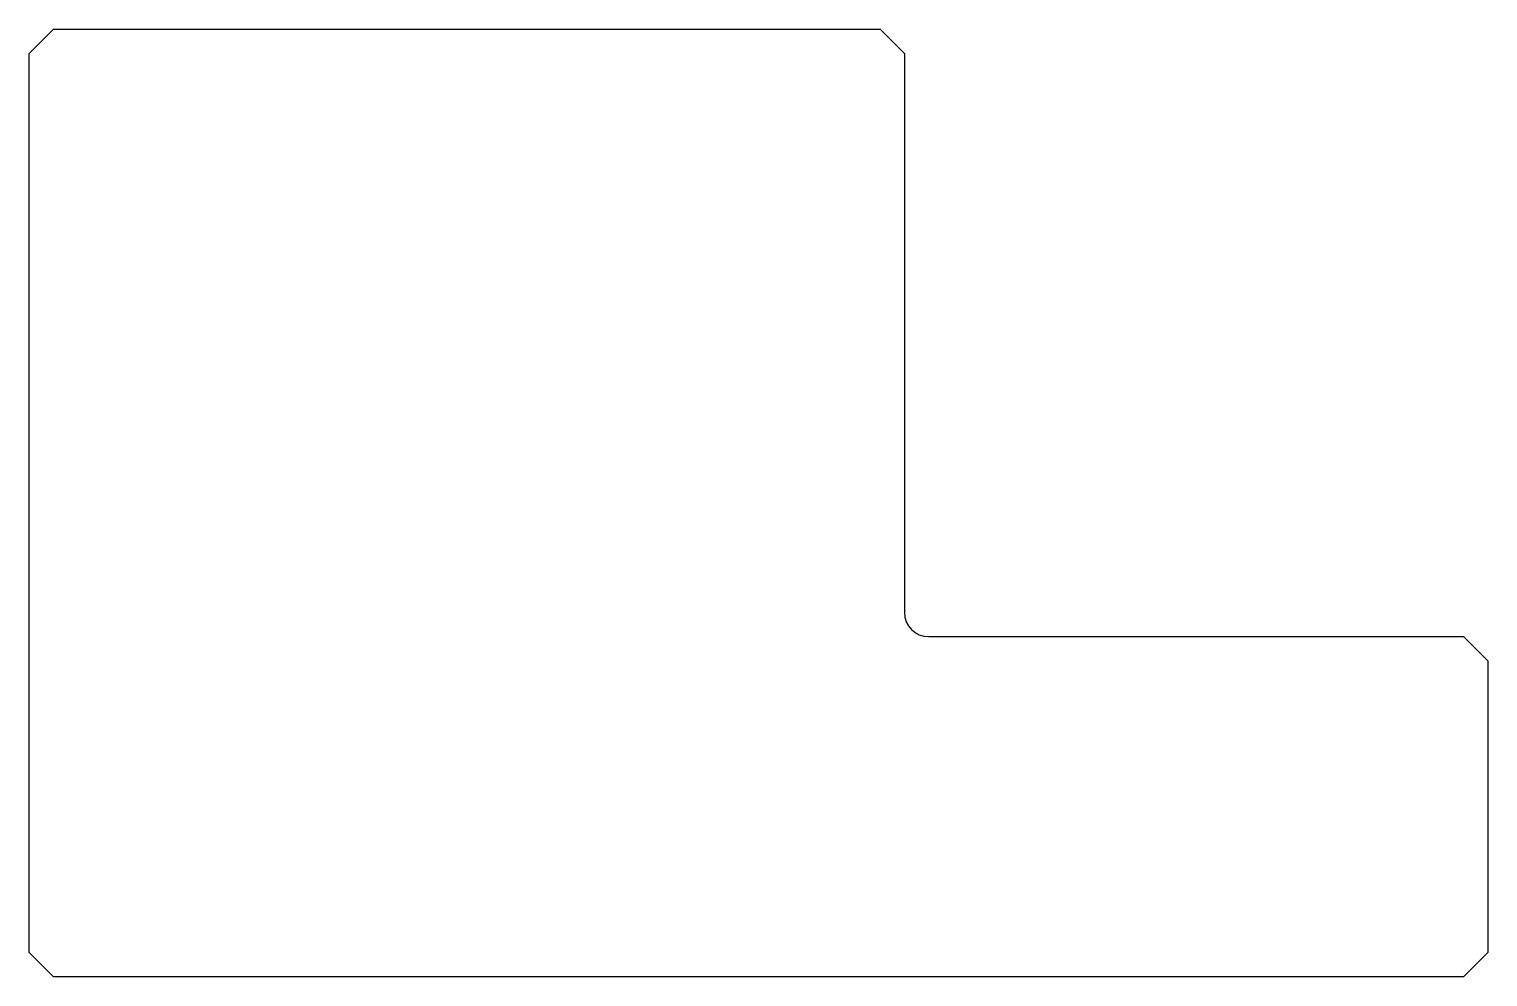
# Model space of a CAD drawing. Header units: metres. Extents: x 79.5 to 139.5, y 121.8 to 160.8.
import ezdxf

# ---------------------------------------------------------------- set-up
doc = ezdxf.new("R2010")
doc.units = ezdxf.units.M

msp = doc.modelspace()

# ---------------------------------------------------------------- linework, layer by layer
for p, q in [((79.484046, 159.802847), (80.484046, 160.802847)), ((80.484046, 160.802847), (114.484046, 160.802847)), ((114.484046, 160.802847), (115.484046, 159.802847)), ((79.484046, 157.802847), (79.484046, 159.802847)), ((115.484046, 159.802847), (115.484046, 157.802847)), ((79.484046, 139.802847), (79.484046, 157.802847)), ((115.484046, 157.802847), (115.484046, 139.802847)), ((79.484046, 122.802847), (79.484046, 139.802847)), ((115.484046, 139.802847), (115.484046, 136.802847)), ((116.484046, 135.802847), (138.484046, 135.802847)), ((139.484046, 134.802847), (138.484046, 135.802847)), ((139.484046, 134.802847), (139.484046, 122.802847)), ((79.484046, 122.802847), (80.484046, 121.802847)), ((138.484046, 121.802847), (139.484046, 122.802847)), ((138.484046, 121.802847), (80.484046, 121.802847))]:
    msp.add_line(p, q)
msp.add_arc((116.484046, 136.802847), 1, 180, 270)

doc.saveas('drawing.dxf')
